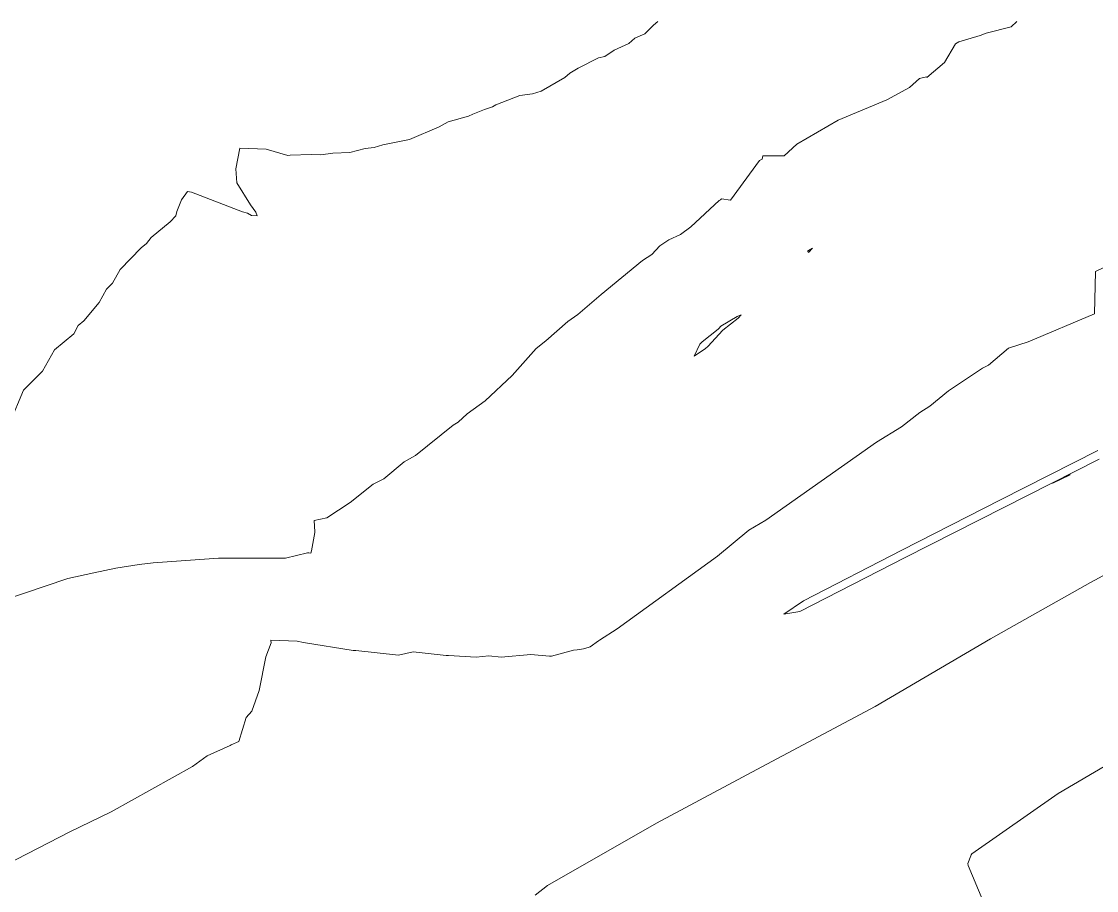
# Model space of a CAD drawing. Header units: metres. Extents: x 809241 to 811075, y 9156873 to 9158251.
# Drawn here: x 809666.3 to 809783.9, y 9158154.1 to 9158249.2 of the extents above; entities that cross this region are included whole.
import ezdxf

# ---------------------------------------------------------------- set-up
doc = ezdxf.new("R2010")
doc.units = ezdxf.units.M
doc.layers.add('C-TOPO-MAJR', color=9, linetype='Continuous')

msp = doc.modelspace()

# ---------------------------------------------------------------- linework, layer by layer
at = {"layer": 'C-TOPO-MAJR', "color": 9, "linetype": 'Continuous', "lineweight": 5}
for points, elevation in [([(809659.21, 9158184.14), (809671.33, 9158188.2), (809674.17, 9158188.84), (809674.17, 9158188.85), (809676.58, 9158189.34), (809676.58, 9158189.34), (809679.16, 9158189.75), (809679.16, 9158189.75), (809679.16, 9158189.75), (809680.68, 9158189.93), (809687.83, 9158190.45), (809695.18, 9158190.45), (809697.58, 9158191.03), (809697.7, 9158191.02), (809697.93, 9158190.99), (809698.01, 9158191.23), (809698.38, 9158193.26), (809698.38, 9158193.34), (809698.32, 9158194.57), (809699.7, 9158194.85), (809702.24, 9158196.53), (809704.76, 9158198.54), (809705.92, 9158199.13), (809708.14, 9158200.99), (809709.41, 9158201.69), (809713.53, 9158204.99), (809714.05, 9158205.35), (809715.06, 9158206.23), (809717.03, 9158207.67), (809719.97, 9158210.44), (809722.59, 9158213.41), (809723.65, 9158214.22), (809726.07, 9158216.34), (809727.16, 9158217.11), (809729.71, 9158219.32), (809734.26, 9158223.02), (809735.26, 9158223.68), (809736.14, 9158224.63), (809737.14, 9158225.31), (809738.4, 9158225.89), (809739.54, 9158226.71), (809742.62, 9158229.6), (809742.8, 9158229.66), (809742.9, 9158229.79), (809743.88, 9158229.64), (809747.06, 9158233.97), (809747.36, 9158234.14), (809747.41, 9158234.48), (809749.74, 9158234.48), (809751.14, 9158235.77), (809755.66, 9158238.38), (809760.98, 9158240.63), (809763.47, 9158241.98), (809764.55, 9158242.95), (809765.35, 9158243.14), (809765.38, 9158243.08), (809767.32, 9158244.7), (809768.5, 9158246.77), (809768.88, 9158246.96), (809771.21, 9158247.67), (809771.88, 9158247.92), (809774.6, 9158248.6), (809775.24, 9158249.2)], 2760), ([(809665, 9158205.25), (809666.49, 9158208.85), (809668.55, 9158210.93), (809669.87, 9158213.26), (809671.98, 9158215.01), (809672.45, 9158215.91), (809673.07, 9158216.44), (809674.77, 9158218.43), (809675.57, 9158219.91), (809676.24, 9158220.54), (809677.08, 9158222.05), (809679.35, 9158224.42), (809679.96, 9158224.91), (809680.46, 9158225.56), (809682.53, 9158227.27), (809683.15, 9158227.93), (809683.28, 9158228.38), (809683.79, 9158229.66), (809684.44, 9158230.57), (809684.87, 9158230.51), (809690.46, 9158228.36), (809691.02, 9158228.21), (809691.44, 9158227.96), (809692.07, 9158227.94), (809691.91, 9158228.33), (809691.34, 9158229.13), (809689.85, 9158231.53), (809689.74, 9158233.08), (809690.15, 9158235.34), (809693.05, 9158235.23), (809695.42, 9158234.54), (809695.66, 9158234.58), (809697.98, 9158234.65), (809699.05, 9158234.59), (809700.35, 9158234.77), (809702.22, 9158234.85), (809703.9, 9158235.3), (809704.86, 9158235.41), (809705.81, 9158235.7), (809708.73, 9158236.29), (809712, 9158237.67), (809712.96, 9158238.21), (809715.2, 9158238.83), (809715.66, 9158239.05), (809716.94, 9158239.56), (809717.84, 9158239.84), (809718.19, 9158240.09), (809720.82, 9158241.08), (809722.22, 9158241.29), (809723.14, 9158241.57), (809725.75, 9158243.05), (809726.29, 9158243.55), (809727.19, 9158244.1), (809729.41, 9158245.22), (809730.11, 9158245.38), (809731.14, 9158246.06), (809732.74, 9158246.79), (809733.42, 9158247.36), (809734.5, 9158247.83), (809735.45, 9158248.81), (809735.91, 9158249.2)], 2770), ([(809659.84, 9158154.47), (809671.57, 9158160.5), (809676.09, 9158162.66), (809685, 9158167.62), (809686.59, 9158168.79), (809689.1, 9158169.93), (809689.21, 9158169.99), (809690.05, 9158170.39), (809690.85, 9158173), (809691.49, 9158173.7), (809692.28, 9158175.96), (809693.01, 9158179.66), (809693.58, 9158181.19), (809693.57, 9158181.44), (809693.55, 9158181.48), (809696.44, 9158181.36), (809697.12, 9158181.21), (809702.57, 9158180.35), (809702.57, 9158180.35), (809702.85, 9158180.33), (809707.55, 9158179.83), (809709.14, 9158180.18), (809712.77, 9158179.79), (809713.01, 9158179.8), (809716.04, 9158179.59), (809717.43, 9158179.74), (809718.79, 9158179.62), (809722.03, 9158179.91), (809724.07, 9158179.7), (809724.29, 9158179.71), (809726.7, 9158180.39), (809727.08, 9158180.4), (809727.77, 9158180.53), (809728.41, 9158180.69), (809728.41, 9158180.69), (809728.53, 9158180.74), (809729.41, 9158181.39), (809729.55, 9158181.46), (809731.48, 9158182.7), (809742.45, 9158190.66), (809745.87, 9158193.5), (809747.76, 9158194.62), (809759.87, 9158203.15), (809762.58, 9158204.84), (809764.62, 9158206.39), (809765.7, 9158207.07), (809767.73, 9158208.78), (809771.45, 9158211.24), (809772.12, 9158211.56), (809774.31, 9158213.45), (809776.47, 9158214.12), (809783.74, 9158217.21), (809783.85, 9158221.84), (809792.27, 9158225.88)], 2750), ([(809784.25, 9158201.3), (809773.81, 9158196), (809762.98, 9158190.5), (809751.45, 9158184.59), (809749.72, 9158184.3), (809751.86, 9158185.77), (809762.64, 9158191.31), (809773.43, 9158196.83), (809784.08, 9158202.24)], 2740), ([(809722.49, 9158153.56), (809723.85, 9158154.62), (809735.76, 9158161.43), (809746.77, 9158167.3), (809759.7, 9158174.22), (809772.33, 9158181.61), (809783.27, 9158187.79), (809790.58, 9158191.72)], 2740), ([(809771.51, 9158152.97), (809769.89, 9158156.8), (809769.87, 9158157), (809770.18, 9158157.84), (809770.21, 9158157.95), (809770.28, 9158158.09), (809779.76, 9158164.69), (809785.4, 9158167.99)], 2730)]:
    msp.add_lwpolyline(points, dxfattribs=dict(at, elevation=elevation))
for points, elevation in [([(809752.4, 9158223.95), (809752.42, 9158223.91), (809752.85, 9158224.38), (809752.4, 9158224.14), (809752.32, 9158224.1), (809752.4, 9158223.95)], 2760), ([(809740.53, 9158213.89), (809739.91, 9158212.55), (809741.13, 9158213.39), (809741.38, 9158213.61), (809743.02, 9158215.4), (809744.71, 9158216.72), (809745.04, 9158217.08), (809744.61, 9158216.89), (809742.82, 9158215.85), (809742.59, 9158215.59), (809742.53, 9158215.52), (809740.78, 9158214.12), (809740.53, 9158213.89)], 2760), ([(809779.13, 9158198.7), (809779.16, 9158198.65), (809781.05, 9158199.57), (809781.04, 9158199.65), (809779.13, 9158198.7)], 2740)]:
    msp.add_lwpolyline(points, close=True, dxfattribs=dict(at, elevation=elevation))

doc.saveas('drawing.dxf')
